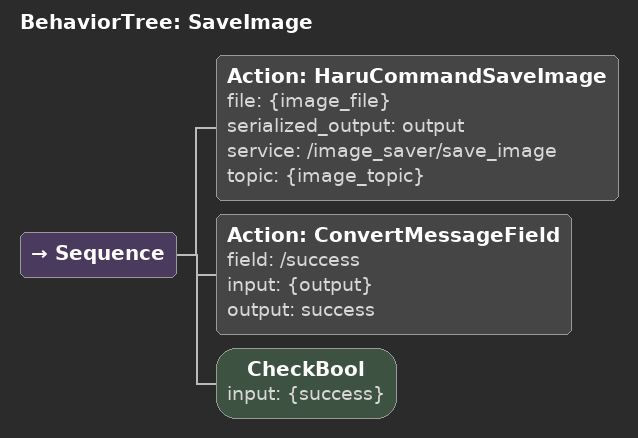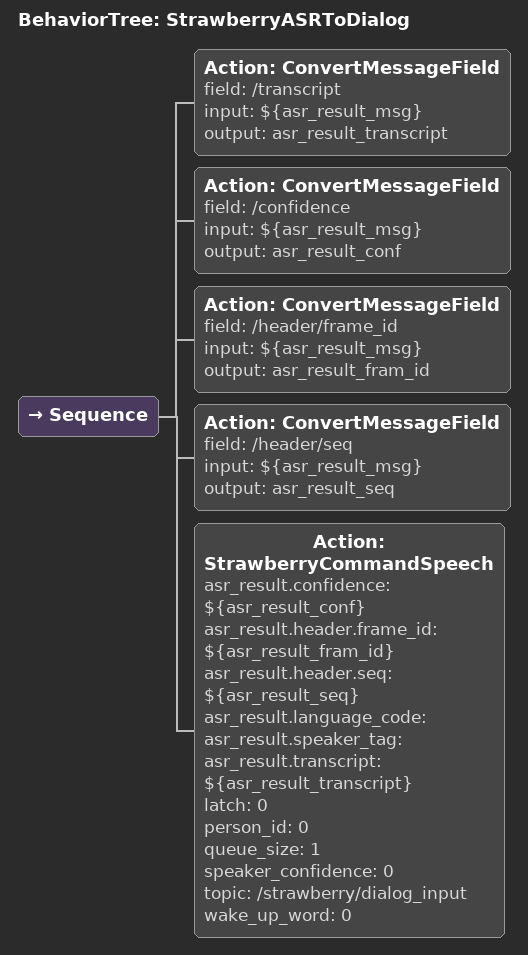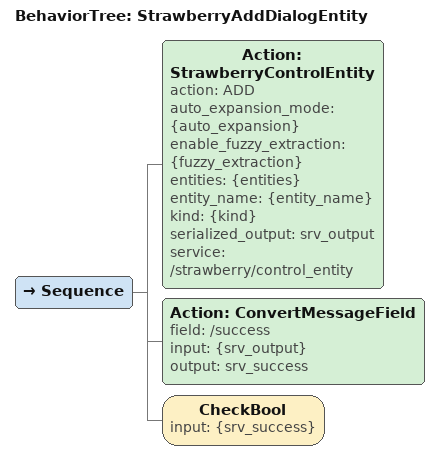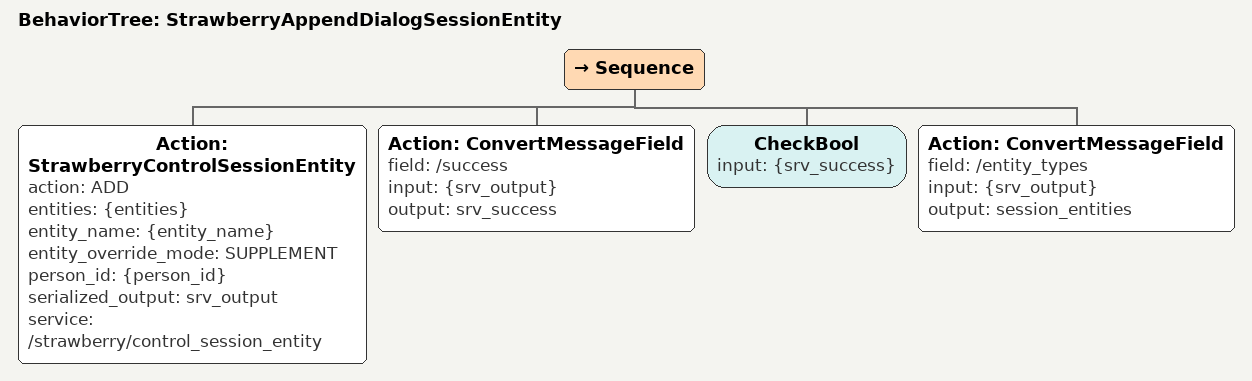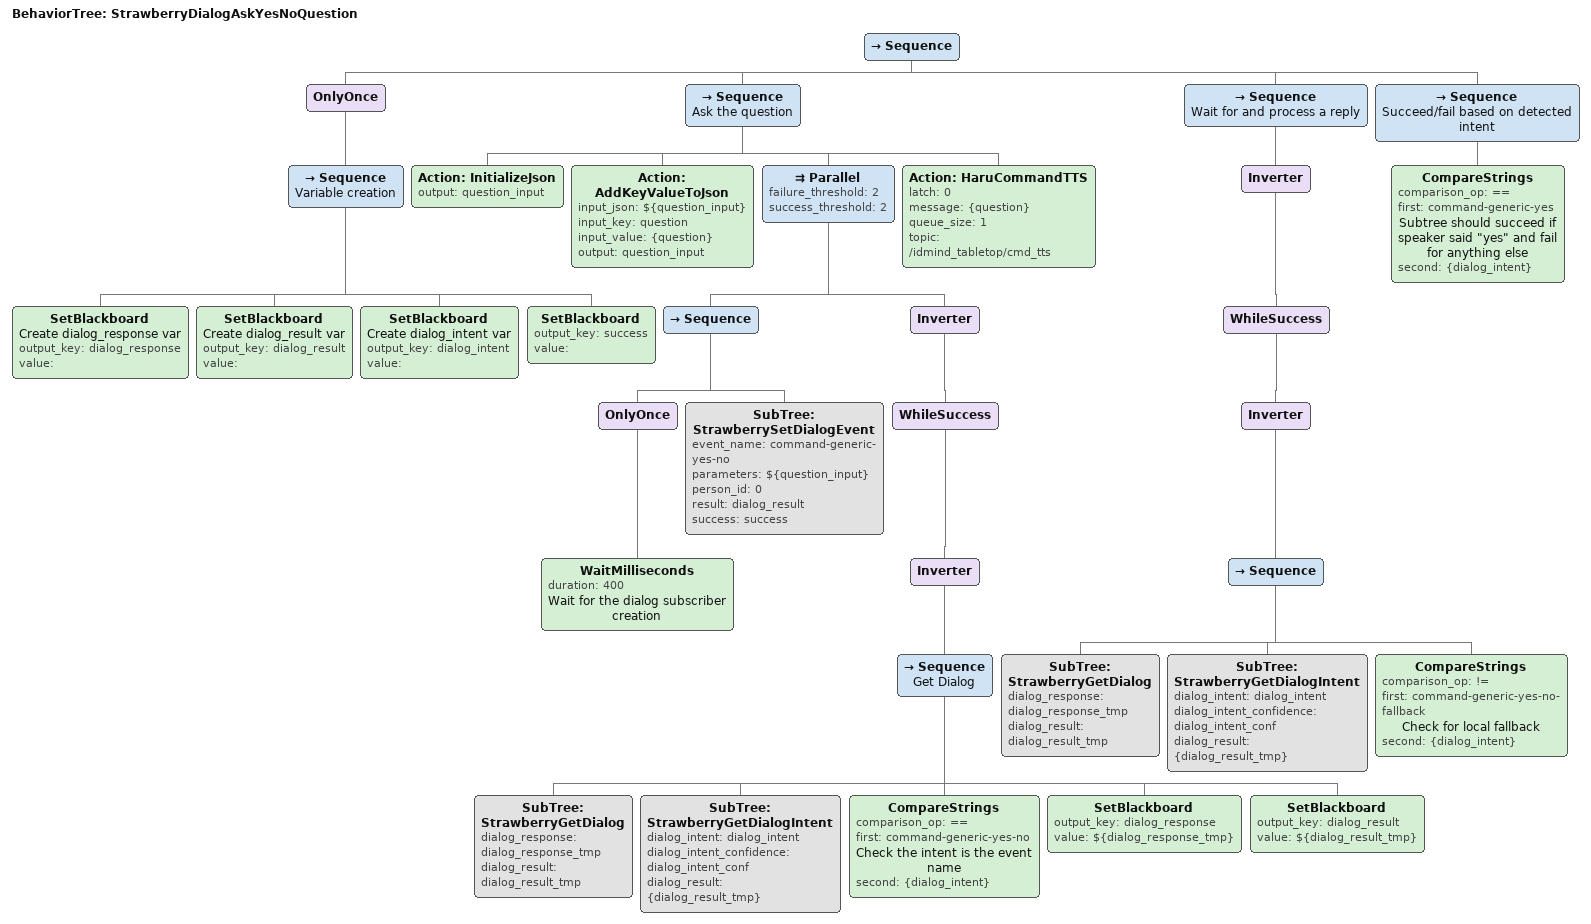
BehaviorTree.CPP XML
<BehaviorTree ID="SaveImage">
    <Sequence>
        <Action ID="HaruCommandSaveImage" file="{image_file}" serialized_output="output" service="/image_saver/save_image" topic="{image_topic}"/>
        <Action ID="ConvertMessageField" field="/success" input="{output}" output="success"/>
        <CheckBool input="{success}"/>
    </Sequence>
</BehaviorTree>

<BehaviorTree ID="StrawberryASRToDialog">
    <Sequence>
        <Action ID="ConvertMessageField" field="/transcript" input="${asr_result_msg}" output="asr_result_transcript"/>
        <Action ID="ConvertMessageField" field="/confidence" input="${asr_result_msg}" output="asr_result_conf"/>
        <Action ID="ConvertMessageField" field="/header/frame_id" input="${asr_result_msg}" output="asr_result_fram_id"/>
        <Action ID="ConvertMessageField" field="/header/seq" input="${asr_result_msg}" output="asr_result_seq"/>
        <Action ID="StrawberryCommandSpeech" asr_result.confidence="${asr_result_conf}" asr_result.header.frame_id="${asr_result_fram_id}" asr_result.header.seq="${asr_result_seq}" asr_result.language_code="" asr_result.speaker_tag="" asr_result.transcript="${asr_result_transcript}" latch="0" person_id="0" queue_size="1" speaker_confidence="0" topic="/strawberry/dialog_input" wake_up_word="0"/>
    </Sequence>
</BehaviorTree>

<BehaviorTree ID="StrawberryAddDialogEntity">
    <Sequence>
        <Action ID="StrawberryControlEntity" action="ADD" auto_expansion_mode="{auto_expansion}" enable_fuzzy_extraction="{fuzzy_extraction}" entities="{entities}" entity_name="{entity_name}" kind="{kind}" serialized_output="srv_output" service="/strawberry/control_entity"/>
        <Action ID="ConvertMessageField" field="/success" input="{srv_output}" output="srv_success"/>
        <CheckBool input="{srv_success}"/>
    </Sequence>
</BehaviorTree>

<BehaviorTree ID="StrawberryAppendDialogSessionEntity">
    <Sequence>
        <Action ID="StrawberryControlSessionEntity" action="ADD" entities="{entities}" entity_name="{entity_name}" entity_override_mode="SUPPLEMENT" person_id="{person_id}" serialized_output="srv_output" service="/strawberry/control_session_entity"/>
        <Action ID="ConvertMessageField" field="/success" input="{srv_output}" output="srv_success"/>
        <CheckBool input="{srv_success}"/>
        <Action ID="ConvertMessageField" field="/entity_types" input="{srv_output}" output="session_entities"/>
    </Sequence>
</BehaviorTree>

<BehaviorTree ID="StrawberryDialogAskYesNoQuestion">
    <Sequence>
        <OnlyOnce>
            <Sequence name="Variable creation">
                <SetBlackboard name="Create dialog_response var" output_key="dialog_response" value=""/>
                <SetBlackboard name="Create dialog_result var" output_key="dialog_result" value=""/>
                <SetBlackboard name="Create dialog_intent var" output_key="dialog_intent" value=""/>
                <SetBlackboard output_key="success" value=""/>
            </Sequence>
        </OnlyOnce>
        <Sequence name="Ask the question">
            <Action ID="InitializeJson" output="question_input"/>
            <Action ID="AddKeyValueToJson" input_json="${question_input}" input_key="question" input_value="{question}" output="question_input"/>
            <Parallel failure_threshold="2" success_threshold="2">
                <Sequence>
                    <OnlyOnce>
                        <WaitMilliseconds duration="400" name="Wait for the dialog subscriber creation"/>
                    </OnlyOnce>
                    <SubTree ID="StrawberrySetDialogEvent" event_name="command-generic-yes-no" parameters="${question_input}" person_id="0" result="dialog_result" success="success"/>
                </Sequence>
                <Inverter>
                    <WhileSuccess>
                        <Inverter>
                            <Sequence name="Get Dialog">
                                <SubTree ID="StrawberryGetDialog" dialog_response="dialog_response_tmp" dialog_result="dialog_result_tmp"/>
                                <SubTree ID="StrawberryGetDialogIntent" dialog_intent="dialog_intent" dialog_intent_confidence="dialog_intent_conf" dialog_result="{dialog_result_tmp}"/>
                                <CompareStrings comparison_op="==" first="command-generic-yes-no" name="Check the intent is the event name" second="{dialog_intent}"/>
                                <SetBlackboard output_key="dialog_response" value="${dialog_response_tmp}"/>
                                <SetBlackboard output_key="dialog_result" value="${dialog_result_tmp}"/>
                            </Sequence>
                        </Inverter>
                    </WhileSuccess>
                </Inverter>
            </Parallel>
            <Action ID="HaruCommandTTS" latch="0" message="{question}" queue_size="1" topic="/idmind_tabletop/cmd_tts"/>
        </Sequence>
        <Sequence name="Wait for and process a reply">
            <Inverter>
                <WhileSuccess>
                    <Inverter>
                        <Sequence>
                            <SubTree ID="StrawberryGetDialog" dialog_response="dialog_response_tmp" dialog_result="dialog_result_tmp"/>
                            <SubTree ID="StrawberryGetDialogIntent" dialog_intent="dialog_intent" dialog_intent_confidence="dialog_intent_conf" dialog_result="{dialog_result_tmp}"/>
                            <CompareStrings comparison_op="!=" first="command-generic-yes-no-fallback" name="Check for local fallback" second="{dialog_intent}"/>
                        </Sequence>
                    </Inverter>
                </WhileSuccess>
            </Inverter>
        </Sequence>
        <Sequence name="Succeed/fail based on detected intent">
            <CompareStrings comparison_op="==" first="command-generic-yes" name="Subtree should succeed if speaker said &quot;yes&quot; and fail for anything else" second="{dialog_intent}"/>
        </Sequence>
    </Sequence>
</BehaviorTree>
